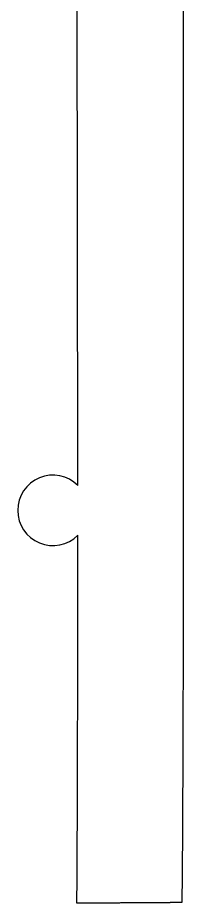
# Model space of a CAD drawing. Extents: x -41.2 to 15.8, y -4.2 to 22.
# Drawn here: x -34.632 to -34.161, y 1.445 to 3.956 of the extents above; entities that cross this region are included whole.
import ezdxf

# ---------------------------------------------------------------- set-up
doc = ezdxf.new("R2010")
doc.units = 0
doc.header["$MEASUREMENT"] = 0
doc.layers.get('0').update_dxf_attribs({"linetype": 'CONTINUOUS'})
doc.layers.add('LAYER_1', color=7, linetype='CONTINUOUS')

msp = doc.modelspace()

# ---------------------------------------------------------------- linework, layer by layer
msp.add_arc((-34.53188, 2.55888), 0.1, 44.87989, 315.15583)
at = {"layer": 'LAYER_1'}
for points in [[(-34.1616, 3.98938, 0), (-34.1615, 3.94982, 0), (-34.1615, 3.91028, 0), (-34.1615, 3.87074, 0), (-34.1614, 3.83124, 0), (-34.1614, 3.79176, 0), (-34.1614, 3.75233, 0), (-34.1613, 3.71294, 0), (-34.1613, 3.67361, 0), (-34.1613, 3.63434, 0), (-34.1612, 3.59515, 0), (-34.1612, 3.55603, 0), (-34.1612, 3.51701, 0), (-34.1612, 3.47807, 0), (-34.1611, 3.43925, 0), (-34.1611, 3.40053, 0), (-34.1611, 3.36194, 0), (-34.1611, 3.32347, 0), (-34.1611, 3.28514, 0), (-34.1611, 3.24695, 0), (-34.161, 3.20891, 0), (-34.161, 3.17103, 0), (-34.161, 3.13333, 0), (-34.161, 3.09579, 0), (-34.161, 3.05844, 0), (-34.161, 3.02129, 0), (-34.161, 2.98433, 0), (-34.161, 2.94758, 0), (-34.161, 2.91104, 0), (-34.161, 2.87473, 0), (-34.161, 2.83865, 0), (-34.161, 2.80281, 0), (-34.1611, 2.76722, 0), (-34.1611, 2.73189, 0), (-34.1611, 2.69681, 0), (-34.1611, 2.66201, 0), (-34.1611, 2.62749, 0), (-34.1611, 2.59326, 0), (-34.1612, 2.55932, 0), (-34.1612, 2.52569, 0), (-34.1612, 2.49236, 0), (-34.1613, 2.45936, 0), (-34.1613, 2.42668, 0), (-34.1613, 2.39434, 0), (-34.1614, 2.36235, 0), (-34.1614, 2.3307, 0), (-34.1615, 2.29941, 0), (-34.1615, 2.26849, 0), (-34.1616, 2.23795, 0), (-34.1616, 2.20779, 0), (-34.1617, 2.17802, 0), (-34.1617, 2.14865, 0), (-34.1618, 2.11969, 0), (-34.1618, 2.09115, 0), (-34.1619, 2.06302, 0), (-34.162, 2.03533, 0), (-34.162, 2.00808, 0), (-34.1621, 1.98127, 0), (-34.1622, 1.95492, 0), (-34.1623, 1.92904, 0), (-34.1623, 1.90362, 0), (-34.1624, 1.87869, 0), (-34.1625, 1.85424, 0), (-34.1626, 1.83028, 0), (-34.1627, 1.80683, 0), (-34.1628, 1.78389, 0), (-34.1629, 1.76147, 0), (-34.163, 1.73958, 0), (-34.1631, 1.71822, 0), (-34.1632, 1.69741, 0), (-34.1633, 1.67714, 0), (-34.1634, 1.65744, 0), (-34.1635, 1.6383, 0), (-34.1636, 1.61974, 0), (-34.1637, 1.60176, 0), (-34.1639, 1.58437, 0), (-34.164, 1.56758, 0), (-34.1641, 1.5514, 0), (-34.1643, 1.53583, 0), (-34.1644, 1.52089, 0), (-34.1645, 1.50658, 0), (-34.1647, 1.4929, 0), (-34.1648, 1.47987, 0), (-34.165, 1.4675, 0), (-34.1651, 1.45579, 0), (-34.1652, 1.44683, 0), (-34.1653, 1.44683, 0), (-34.1654, 1.44683, 0), (-34.1656, 1.44682, 0), (-34.1659, 1.44682, 0), (-34.1662, 1.44682, 0), (-34.1666, 1.44682, 0), (-34.1671, 1.44681, 0), (-34.1676, 1.44681, 0), (-34.1682, 1.44681, 0), (-34.1689, 1.4468, 0), (-34.1696, 1.4468, 0), (-34.1704, 1.44679, 0), (-34.1713, 1.44679, 0), (-34.1722, 1.44678, 0), (-34.1731, 1.44677, 0), (-34.1742, 1.44677, 0), (-34.1753, 1.44676, 0), (-34.1764, 1.44675, 0), (-34.1776, 1.44674, 0), (-34.1789, 1.44674, 0), (-34.1802, 1.44673, 0), (-34.1816, 1.44672, 0), (-34.183, 1.44671, 0), (-34.1844, 1.4467, 0), (-34.186, 1.44669, 0), (-34.1875, 1.44668, 0), (-34.1892, 1.44667, 0), (-34.1908, 1.44666, 0), (-34.1925, 1.44664, 0), (-34.1943, 1.44663, 0), (-34.1961, 1.44662, 0), (-34.198, 1.44661, 0), (-34.1998, 1.44659, 0), (-34.2018, 1.44658, 0), (-34.2038, 1.44657, 0), (-34.2058, 1.44656, 0), (-34.2078, 1.44654, 0), (-34.2099, 1.44653, 0), (-34.2121, 1.44651, 0), (-34.2142, 1.4465, 0), (-34.2164, 1.44648, 0), (-34.2187, 1.44647, 0), (-34.2209, 1.44645, 0), (-34.2232, 1.44644, 0), (-34.2256, 1.44642, 0), (-34.2279, 1.44641, 0), (-34.2303, 1.44639, 0), (-34.2328, 1.44637, 0), (-34.2352, 1.44636, 0), (-34.2377, 1.44634, 0), (-34.2402, 1.44632, 0), (-34.2427, 1.44631, 0), (-34.2453, 1.44629, 0), (-34.2479, 1.44627, 0), (-34.2505, 1.44626, 0), (-34.2531, 1.44624, 0), (-34.2557, 1.44622, 0), (-34.2584, 1.4462, 0), (-34.2611, 1.44618, 0), (-34.2638, 1.44617, 0), (-34.2665, 1.44615, 0), (-34.2692, 1.44613, 0), (-34.272, 1.44611, 0), (-34.2748, 1.44609, 0), (-34.2775, 1.44607, 0), (-34.2803, 1.44606, 0), (-34.2831, 1.44604, 0), (-34.2859, 1.44602, 0), (-34.2887, 1.446, 0), (-34.2916, 1.44598, 0), (-34.2944, 1.44596, 0), (-34.2973, 1.44594, 0), (-34.3001, 1.44592, 0), (-34.3029, 1.4459, 0), (-34.3058, 1.44589, 0), (-34.3087, 1.44587, 0), (-34.3115, 1.44585, 0), (-34.3144, 1.44583, 0), (-34.3172, 1.44581, 0), (-34.3201, 1.44579, 0), (-34.323, 1.44577, 0), (-34.3258, 1.44575, 0), (-34.3287, 1.44573, 0), (-34.3315, 1.44571, 0), (-34.3344, 1.44569, 0), (-34.3372, 1.44568, 0), (-34.34, 1.44566, 0), (-34.3428, 1.44564, 0), (-34.3457, 1.44562, 0), (-34.3484, 1.4456, 0), (-34.3512, 1.44558, 0), (-34.354, 1.44556, 0), (-34.3568, 1.44554, 0), (-34.3595, 1.44553, 0), (-34.3623, 1.44551, 0), (-34.365, 1.44549, 0), (-34.3677, 1.44547, 0), (-34.3704, 1.44545, 0), (-34.373, 1.44544, 0), (-34.3757, 1.44542, 0), (-34.3783, 1.4454, 0), (-34.3809, 1.44538, 0), (-34.3835, 1.44537, 0), (-34.386, 1.44535, 0), (-34.3886, 1.44533, 0), (-34.3911, 1.44531, 0), (-34.3936, 1.4453, 0), (-34.396, 1.44528, 0), (-34.3984, 1.44527, 0), (-34.4008, 1.44525, 0), (-34.4032, 1.44523, 0), (-34.4055, 1.44522, 0), (-34.4078, 1.4452, 0), (-34.4101, 1.44519, 0), (-34.4124, 1.44517, 0), (-34.4146, 1.44516, 0), (-34.4167, 1.44514, 0), (-34.4189, 1.44513, 0), (-34.421, 1.44511, 0), (-34.423, 1.4451, 0), (-34.425, 1.44509, 0), (-34.427, 1.44507, 0), (-34.4289, 1.44506, 0), (-34.4308, 1.44505, 0), (-34.4327, 1.44504, 0), (-34.4345, 1.44502, 0), (-34.4362, 1.44501, 0), (-34.438, 1.445, 0), (-34.4396, 1.44499, 0), (-34.4413, 1.44498, 0), (-34.4428, 1.44497, 0), (-34.4443, 1.44496, 0), (-34.4458, 1.44495, 0), (-34.4472, 1.44494, 0), (-34.4486, 1.44493, 0), (-34.4499, 1.44492, 0), (-34.4512, 1.44491, 0), (-34.4524, 1.4449, 0), (-34.4535, 1.4449, 0), (-34.4546, 1.44489, 0), (-34.4557, 1.44488, 0), (-34.4566, 1.44488, 0), (-34.4576, 1.44487, 0), (-34.4584, 1.44486, 0), (-34.4592, 1.44486, 0), (-34.4599, 1.44485, 0), (-34.4606, 1.44485, 0), (-34.4612, 1.44485, 0), (-34.4617, 1.44484, 0), (-34.4622, 1.44484, 0), (-34.4626, 1.44484, 0), (-34.4629, 1.44483, 0), (-34.4632, 1.44483, 0), (-34.4634, 1.44483, 0), (-34.4635, 1.44483, 0), (-34.4636, 1.44483, 0), (-34.4635, 1.45691, 0), (-34.4633, 1.47272, 0), (-34.4632, 1.4891, 0), (-34.4631, 1.50602, 0), (-34.4629, 1.52349, 0), (-34.4628, 1.54149, 0), (-34.4627, 1.56003, 0), (-34.4626, 1.57908, 0), (-34.4625, 1.59865, 0), (-34.4624, 1.61874, 0), (-34.4623, 1.63932, 0), (-34.4622, 1.6604, 0), (-34.4621, 1.68196, 0), (-34.462, 1.70401, 0), (-34.4619, 1.72653, 0), (-34.4619, 1.74952, 0), (-34.4618, 1.77297, 0), (-34.4617, 1.79687, 0), (-34.4616, 1.82122, 0), (-34.4616, 1.84601, 0), (-34.4615, 1.87123, 0), (-34.4615, 1.89687, 0), (-34.4614, 1.92293, 0), (-34.4614, 1.94941, 0), (-34.4613, 1.97629, 0), (-34.4613, 2.00356, 0), (-34.4612, 2.03123, 0), (-34.4612, 2.05928, 0), (-34.4612, 2.08771, 0), (-34.4611, 2.11651, 0), (-34.4611, 2.14566, 0), (-34.4611, 2.17518, 0), (-34.461, 2.20504, 0), (-34.461, 2.23525, 0), (-34.461, 2.26579, 0), (-34.461, 2.29666, 0), (-34.461, 2.32785, 0), (-34.461, 2.35935, 0), (-34.461, 2.39116, 0), (-34.461, 2.42327, 0), (-34.461, 2.45567, 0), (-34.461, 2.48836, 0)], [(-34.461, 2.62944, 0), (-34.4611, 2.68612, 0), (-34.4611, 2.74345, 0), (-34.4611, 2.80141, 0), (-34.4612, 2.85996, 0), (-34.4612, 2.91907, 0), (-34.4613, 2.97871, 0), (-34.4614, 3.03885, 0), (-34.4614, 3.09945, 0), (-34.4615, 3.16048, 0), (-34.4616, 3.22192, 0), (-34.4617, 3.28372, 0), (-34.4617, 3.34586, 0), (-34.4618, 3.40831, 0), (-34.4619, 3.47104, 0), (-34.462, 3.534, 0), (-34.4621, 3.59718, 0), (-34.4622, 3.66053, 0), (-34.4624, 3.72403, 0), (-34.4625, 3.78765, 0), (-34.4626, 3.85135, 0), (-34.4627, 3.9151, 0), (-34.4628, 3.97887, 0)]]:
    msp.add_polyline3d(points, dxfattribs=at)

doc.saveas('drawing.dxf')
